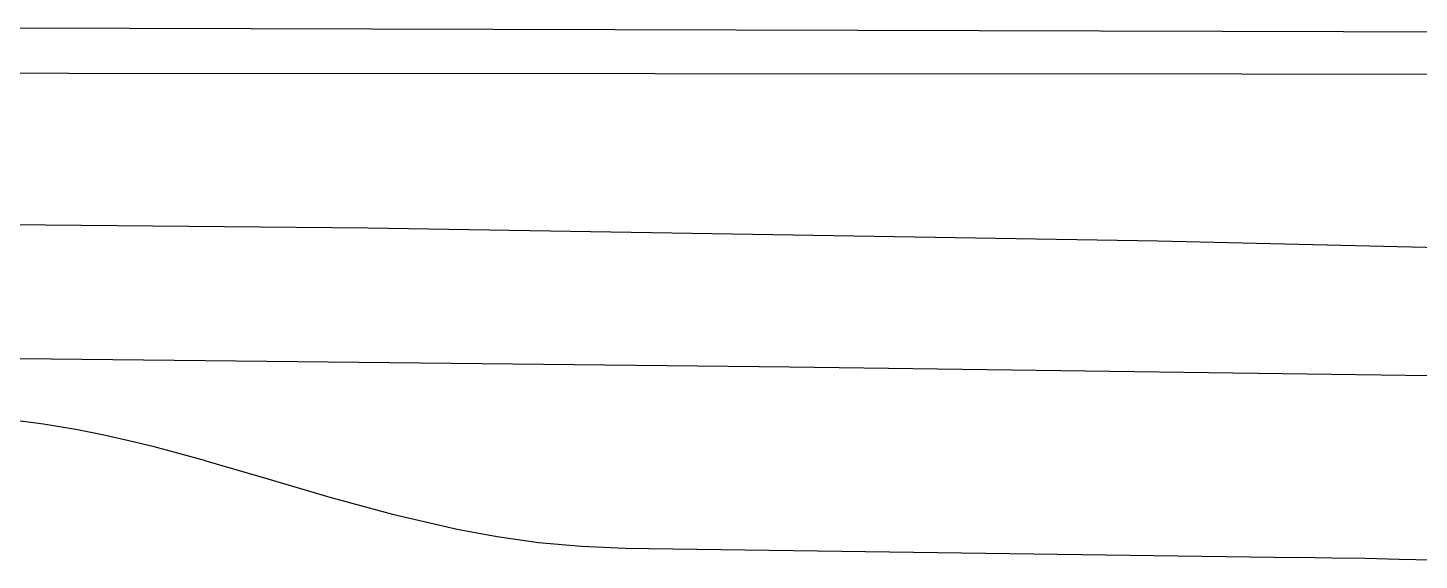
# Model space of a CAD drawing. Extents: x 398 to 509, y 623 to 780.
# Drawn here: x 462.18 to 473.56, y 730.65 to 735 of the extents above; entities that cross this region are included whole.
import ezdxf

# ---------------------------------------------------------------- set-up
doc = ezdxf.new("R2010")
doc.units = 0
doc.header["$MEASUREMENT"] = 0
doc.layers.add('1', color=4, linetype='Continuous')

# ---------------------------------------------------------------- blocks, each defined once
blk = doc.blocks.new('2018 PRISM')
at = {"layer": '1', "linetype": 'Continuous', "lineweight": 25}
blk.add_line((68.487, 87.047), (73.987, 86.971), dxfattribs=at)
at = {"layer": '1', "color": 6, "linetype": 'Continuous', "lineweight": 25, "flags": 128}
blk.add_lwpolyline([(107.127, 91.052), (92.233, 91.175), (77.338, 91.256), (62.444, 91.297), (47.55, 91.297), (32.655, 91.256), (17.761, 91.175), (2.867, 91.052)], dxfattribs=at)
at = {"layer": '1', "linetype": 'Continuous', "lineweight": 25, "flags": 128}
for points in [[(2.891, 90.877), (2.891, 90.877), (3.449, 90.879), (5.449, 90.883), (13.449, 90.898), (31.815, 90.921), (59.137, 90.93), (83.118, 90.917), (107.045, 90.878), (107.045, 90.878)], [(4.874, 88.308), (9.262, 88.551), (13.651, 88.77), (19.507, 89.027), (25.364, 89.243), (31.223, 89.42), (37.083, 89.556), (42.943, 89.654), (48.804, 89.713), (54.664, 89.735), (60.524, 89.718), (66.384, 89.663), (72.843, 89.558), (79.302, 89.405), (85.76, 89.205), (92.215, 88.955), (98.669, 88.657), (105.12, 88.308)], [(75.876, 88.443), (69.835, 88.525), (63.794, 88.591), (57.753, 88.636), (51.712, 88.652), (45.385, 88.634), (39.058, 88.574), (32.733, 88.465)], [(65.059, 87.76), (64.838, 87.821), (64.636, 87.874), (64.431, 87.924), (64.215, 87.972), (64.01, 88.013), (63.731, 88.059), (63.463, 88.094), (63.183, 88.117), (62.899, 88.127)], [(65.059, 87.76), (65.567, 87.612), (66.072, 87.464), (66.586, 87.324), (67.113, 87.202), (67.442, 87.142), (67.779, 87.094), (68.131, 87.062), (68.487, 87.047), (68.487, 87.047)], [(75.088, 86.948), (74.815, 86.955), (74.54, 86.961), (74.264, 86.966), (73.987, 86.971)]]:
    blk.add_lwpolyline(points, dxfattribs=at)

msp = doc.modelspace()

# ---------------------------------------------------------------- block references
at = {"layer": '1'}
msp.add_blockref('2018 PRISM', (398.58, 643.705), dxfattribs=at)

doc.saveas('drawing.dxf')
